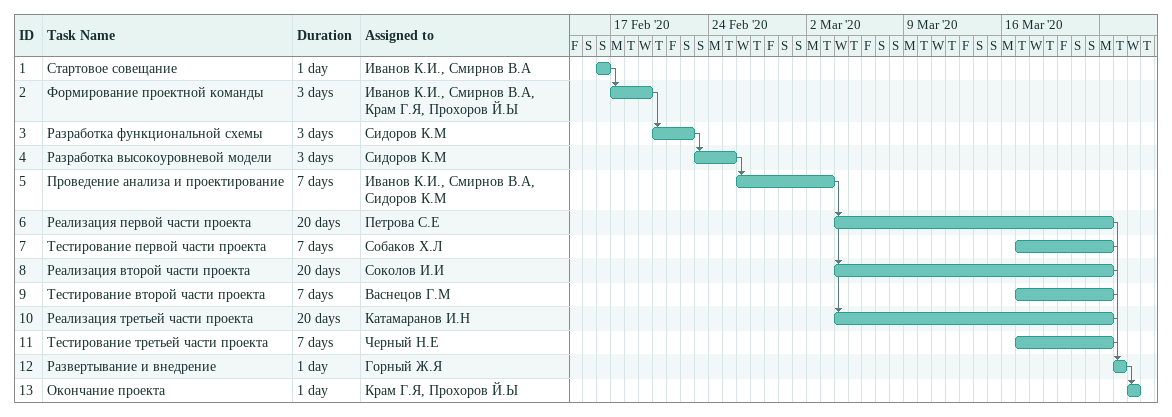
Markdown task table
| ID | Task | Duration | Start | Finish | Predecessors | Resources |
|---|---|---|---|---|---|---|
| 1 | Стартовое совещание | 1d | 2020-02-16 | 2020-02-16 |  | Иванов К.И., Смирнов В.А |
| 2 | Формирование проектной команды | 3d | 2020-02-17 | 2020-02-19 | 1 | Иванов К.И., Смирнов В.А, Крам Г.Я, Прохоров Й.Ы |
| 3 | Разработка функциональной схемы | 3d | 2020-02-20 | 2020-02-22 | 2 | Сидоров К.М |
| 4 | Разработка высокоуровневой модели | 3d | 2020-02-23 | 2020-02-25 | 3 | Сидоров К.М |
| 5 | Проведение анализа и проектирование | 7d | 2020-02-26 | 2020-03-03 | 4 | Иванов К.И., Смирнов В.А, Сидоров К.М |
| 6 | Реализация первой части проекта | 20d | 2020-03-04 | 2020-03-23 | 5 | Петрова С.Е |
| 7 | Тестирование первой части проекта | 7d | 2020-03-17 | 2020-03-23 |  | Собаков Х.Л |
| 8 | Реализация второй части проекта | 20d | 2020-03-04 | 2020-03-23 | 5 | Соколов И.И |
| 9 | Тестирование второй части проекта | 7d | 2020-03-17 | 2020-03-23 |  | Васнецов Г.М |
| 10 | Реализация третьей части проекта | 20d | 2020-03-04 | 2020-03-23 | 5 | Катамаранов И.Н |
| 11 | Тестирование третьей части проекта | 7d | 2020-03-17 | 2020-03-23 |  | Черный Н.Е |
| 12 | Развертывание и внедрение | 1d | 2020-03-24 | 2020-03-24 | 6, 7, 8, 9, 10, 11 | Горный Ж.Я |
| 13 | Окончание проекта | 1d | 2020-03-25 | 2020-03-25 | 12 | Крам Г.Я, Прохоров Й.Ы |
